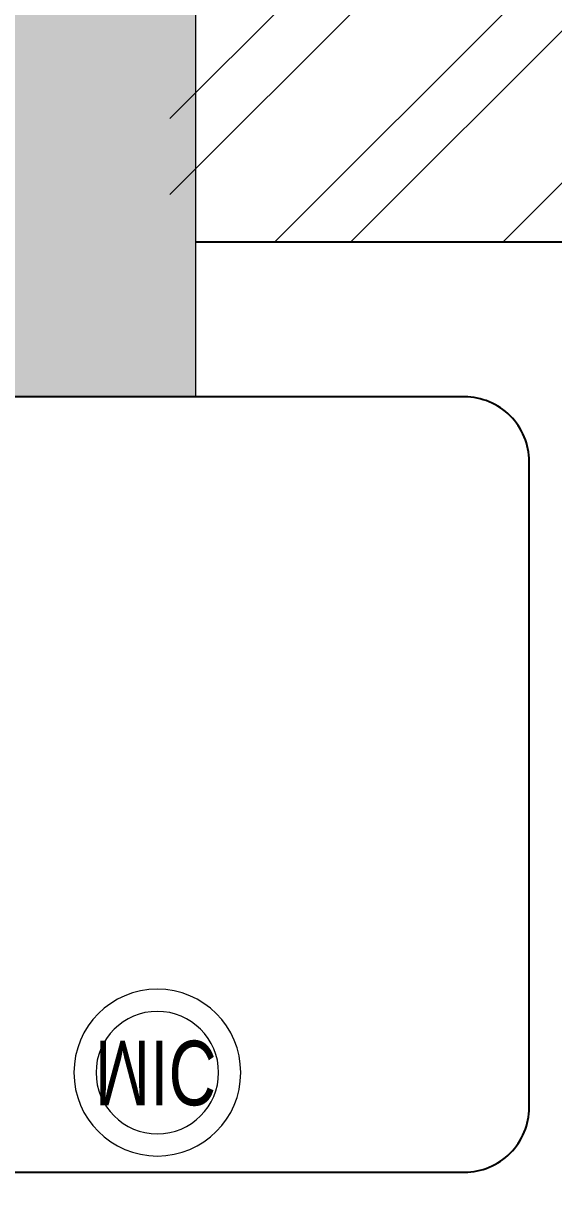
# Model space of a CAD drawing. Header units: feet. Extents: x 3067008 to 3074218, y -5466580 to -5451130.
# Drawn here: x 3069665 to 3070075, y -5454537 to -5453641 of the extents above; entities that cross this region are included whole.
import ezdxf

# ---------------------------------------------------------------- set-up
doc = ezdxf.new("R2010")
doc.units = ezdxf.units.FT
doc.header["$LTSCALE"] = 33
doc.header["$MEASUREMENT"] = 0
for name, color, linetype, lineweight in [('A-COL', 243, 'Continuous', 9), ('column hatch', 5, 'Continuous', 0), ('LENS-DIM', 252, 'Continuous', 5), ('LENS-FURNITURE', 13, 'Continuous', 9), ('LK-EQPMT', 3, 'Continuous', 18), ('LN-HATCH', 251, 'Continuous', 0)]:
    doc.layers.add(name, color=color, linetype=linetype, lineweight=lineweight)
doc.layers.add('A-WALL', color=1, linetype='Continuous')
doc.layers.add('PDF_Geometry', color=7, linetype='Continuous')
doc.styles.get("Standard").update_dxf_attribs({"font": 'GILC____.TTF'})

# ---------------------------------------------------------------- blocks, each defined once
blk = doc.blocks.new('A$Ceb5d2849')
at = {"layer": 'column hatch'}
h = blk.add_hatch(color=8, dxfattribs=at)
h.dxf.hatch_style = 1
h.paths.add_polyline_path([(386.9970879713073, 1955.55832725577), (131.9970879713073, 1955.55832725577), (131.9970879713073, 1585.55832725577), (386.9970879713073, 1585.55832725577)])
h.paths.add_polyline_path([(346.9970879713073, -597.4416727423667), (96.99708797130734, -597.4416727423667), (96.99708797130734, -847.4416727423667), (346.9970879713073, -847.4416727423667)])
at = {"layer": 'LN-HATCH'}
h = blk.add_hatch(dxfattribs=at)
h.set_pattern_fill('ANSI32', color=256, scale=333, angle=180)
h.set_pattern_definition([(225, (-4855153.921545184, 5277309.766559889), (88.29995930067012, -88.29995930067015), []), (225, (-4855212.788184619, 5277309.766559889), (88.29995930067012, -88.29995930067015), [])])
edge = h.paths.add_edge_path()
edge.add_line((3911.997087976896, -6821.441672743297), (3911.997087976896, -9854.441672743298))
edge.add_line((3911.997087976896, -9854.441672743298), (4156.997087976895, -9854.441672743298))
edge.add_line((4156.997087976895, -9854.441672743298), (4156.997087976895, -6769.441672743297))
edge.add_line((4156.997087976895, -6769.441672743297), (3911.997087976896, -6769.441672743297))
edge = h.paths.add_edge_path()
edge.add_line((4156.997087976895, -3694.441672743298), (3911.997087976896, -3694.441672743298))
edge.add_line((3911.997087976896, -3694.441672743298), (3911.997087976896, -6514.441672743298))
edge.add_line((3911.997087976896, -6514.441672743298), (4156.997087976895, -6514.441672743298))
edge.add_line((4156.997087976895, -6571.441672742366), (4156.997087976895, -3698.258792048321))
h.paths.add_polyline_path([(4156.997087976895, -474.4416727432981), (3906.997087976895, -474.4416727432981), (3906.997087976895, -3434.441672743298), (4156.997087976895, -3434.441672743298)])
h.paths.add_polyline_path([(4156.997087976895, 1955.55832725577), (366.9970879768953, 1955.55832725577), (366.9970879768953, 1705.558327256702), (3906.997087976895, 1705.558327256702), (3906.997087976895, -224.4416727432981), (4156.997087976895, -224.4416727432981)])
edge = h.paths.add_edge_path()
edge.add_line((-2403.002912023105, 2980.558327257633), (-2153.002912023105, 2980.558327257633))
edge.add_line((-2183.002912023105, 2980.558327256702), (-2183.002912023105, 4135.558327257633))
edge.add_line((-2183.002912023105, 4135.558327257633), (-883.0029120231047, 4135.558327257633))
edge.add_line((-883.0029120231047, 4135.558327257633), (-883.0029120231047, 1705.55832725577))
edge.add_line((-883.0029120231047, 1705.55832725577), (131.9970879713073, 1705.55832725577))
edge.add_line((131.9970879713073, 1705.55832725577), (131.9970879713073, 1955.55832725577))
edge.add_line((131.9970879713073, 1955.55832725577), (-633.0029120231047, 1955.55832725577))
edge.add_line((-633.0029120231047, 1955.55832725577), (-633.0029120231047, 4385.558327257633))
edge.add_line((-633.0029120231047, 4385.558327257633), (-2403.002912023105, 4385.558327257633))
edge.add_line((-2403.002912023105, 4385.558327257633), (-2403.002912023105, 2987.834062271751))
edge = h.paths.add_edge_path()
edge.add_line((-2403.002912023105, 2698.558327257633), (-2403.002912023105, -291.4416727423668))
edge.add_line((-2403.002912023105, -259.4416727423668), (-2183.002912023105, -259.4416727423668))
edge.add_line((-2183.002912023105, -259.4416727423668), (-2183.002912023105, 2695.558327257634))
edge.add_line((-2183.002912023105, 2695.558327257634), (-2403.002912023105, 2695.558327257634))
h.paths.add_polyline_path([(-2153.002912023105, -529.4416727423667), (-2403.002912023105, -529.4416727423667), (-2403.002912023105, -3449.441672742367), (-2153.002912023105, -3449.441672742367)])
edge = h.paths.add_edge_path()
edge.add_line((-2403.002912023105, -6548.441672742367), (-2153.002912023105, -6548.441672742367))
edge.add_line((-2153.002912023105, -6571.441672743297), (-2153.002912023105, -3699.441672742367))
edge.add_line((-2153.002912023105, -3699.441672742367), (-2403.002912023105, -3699.441672742367))
edge.add_line((-2403.002912023105, -3699.441672742367), (-2403.002912023105, -6571.441672743297))
edge = h.paths.add_edge_path()
edge.add_line((-2403.002912023105, -6791.441672742367), (-2403.002912023105, -9911.441672742369))
edge.add_line((-2403.002912023105, -9876.441672742367), (-2153.002912023105, -9876.441672742367))
edge.add_line((-2153.002912023105, -9876.441672742367), (-2153.002912023105, -6796.441672742367))
edge.add_line((-2153.002912023105, -6796.441672742367), (-2403.002912023105, -6796.441672742367))
at = {"layer": 'A-COL'}
for p, q in [((386.9970879713073, 1585.55832725577), (386.9970879713073, 1955.558327256702)), ((131.9970879713073, 1585.55832725577), (386.9970879713073, 1585.55832725577))]:
    blk.add_line(p, q, dxfattribs=at)
at = {"layer": 'A-WALL'}
blk.add_line((386.9970879713073, 1705.55832725577), (3906.997087976895, 1705.55832725577), dxfattribs=at)
blk = doc.blocks.new('MOROTISED TABLE-TRIAL SET 950x600')
at = {"layer": 'PDF_Geometry', "lineweight": 25}
blk.add_lwpolyline([(415.5923622683621, 2.18279e-11), (550.0003704861738, 2.18279e-11, 0.4142524001247118), (599.9958994225599, 50.00260162355697), (599.9958994225599, 899.9973678589085, 0.4142518501714829), (550.0003704861738, 950.0000000000218), (50.00260613718999, 950.0000000000218, 0.4142929195148918), (4.605390131e-07, 899.9973678589085), (4.605390131e-07, 50.00260162355697, 0.414163635492108), (50.00260613718999, 2.18279e-11), (415.5923622683621, 2.18279e-11)], format="xyb", dxfattribs=at)
blk = doc.blocks.new('MIC')
at = {"layer": 'LK-EQPMT', "ltscale": 12}
for radius in [64.54701859105262, 47.40596281792385]:
    blk.add_circle((234.5401449967176, 64.54701859102352), radius, dxfattribs=at)
at = {"layer": 'LK-EQPMT', "ltscale": 12, "insert": (233.2398255821317, 64.46170233917655), "char_height": 50, "attachment_point": 5}
blk.add_mtext_dynamic_manual_height_columns('MIC', width=466.4796511627907, gutter_width=12.5, heights=[0], dxfattribs=at)

msp = doc.modelspace()

# ---------------------------------------------------------------- block references
at = {"xscale": -1, "rotation": 180}
msp.add_blockref('MIC', (3069534.009401832, -5454388.403826705), dxfattribs=at)
at = {"layer": 'LENS-DIM', "color": 2}
msp.add_blockref('A$Ceb5d2849', (3069411.313276538, -5455515.528144094), dxfattribs=at)
at = {"layer": 'LENS-FURNITURE', "rotation": 270}
msp.add_blockref('MOROTISED TABLE-TRIAL SET 950x600', (3069106.252315623, -5453929.969816377), dxfattribs=at)

doc.saveas('drawing.dxf')
